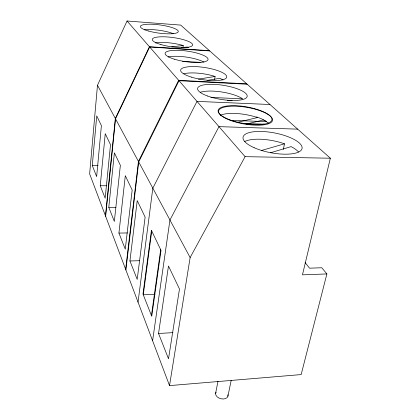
<?xml version="1.0" encoding="UTF-8"?>
<svg xmlns="http://www.w3.org/2000/svg" width="420" height="420" viewBox="0 0 420 420"><rect width="100%" height="100%" fill="white"/><g stroke="black" fill="none" stroke-linecap="round" stroke-linejoin="round"><path stroke-width="0.63" d="M326.886 273.935L302.458 274.838L330.356 158.219L180.695 25.095L127.055 21L97.482 85.265L89.644 173.896L169.523 385.613L301.161 374.572L326.886 273.935L321.799 267.76L309.55 268.175L305.093 262.568M92.279 165.522L96.731 115.883L101.398 125.648L96.653 176.61L92.279 165.522L98.144 165.601M100.249 185.729L105.242 133.691L110.513 144.727L105.173 198.209L100.249 185.729L106.743 185.761M105.473 215.849L115.332 118.451L149.431 46.72L209.444 50.668M105.641 216.29L115.521 118.802L149.672 46.993L209.748 50.941M108.785 207.365L114.392 152.838L120.362 165.322L114.335 221.434L108.785 207.365L115.93 207.333M118.928 233.084L125.312 175.691L132.169 190.04L125.27 249.16L118.928 233.084L127.454 232.948M125.648 269.309L138.437 161.411L178.652 80.304L246.713 83.822M125.89 269.955L138.716 161.936L179.009 80.714L247.17 84.226M129.932 260.978L137.225 200.608L145.121 217.135L137.198 279.4L129.932 260.978L139.655 260.704M138.033 302.148L152.828 188.181L197.006 101.393L269.971 104.507M151.746 231L143.278 294.803L154.954 294.299M182.978 47.476L183.246 45.544A20.276 4.819 7.9 0 0 155.552 42.94M151.436 315.483L160.671 249.674M152.597 340.741L169.948 220.012L218.978 126.646L297.659 129.139M158.54 333.501L168.478 266.002L179.477 289.018L168.515 358.79L158.54 333.501L172.94 332.63M214.609 79.553L215.098 76.461A23.21 6.337 8.6 0 0 183.74 73.778M169.523 385.613L190.134 257.549L245.096 156.66L330.356 158.219M215.618 393.33L217.996 381.192M227.923 396.233L231.205 380.263M283.337 149.41L284.503 143.819A29.899 10.322 10.8 0 0 244.424 141.682M270.512 152.754L291.113 146.627A29.899 10.322 10.8 0 1 298.526 151.982M261.377 150.512L284.503 143.819M246.372 124.084L263.34 119.978A27.232 8.662 9.8 0 1 268.433 123.191M237.332 122.314L257.455 117.569A27.232 8.662 9.8 0 0 220.395 115.264M207.06 80.42L219.922 78.304A23.21 6.337 8.6 0 1 223.036 80.036M198.398 79.139L215.098 76.461M181.555 47.66L187.315 47.014A20.276 4.819 7.9 0 1 188.475 47.56M171.743 46.804L183.246 45.544M242.812 123.448L264.253 124.168M231.373 120.393L266.537 121.616A27.179 8.631 9.8 0 0 256.63 116.933M227.488 100.396L232.076 100.595M210.908 97.43L242.702 98.852A24.995 7.334 9.1 0 0 200.34 92.258M182.59 61.309L200.225 62.375M127.055 21L245.096 156.66M97.482 85.265L190.134 257.549M144.58 29.81A19.052 4.242 7.7 0 1 173.282 33.695M168.126 56.968A21.599 5.481 8.2 0 1 203.941 62.129M227.897 394.721A6.326 4.169 14.4 0 1 221.167 398.8A6.326 4.169 14.4 0 1 216.059 392.228M151.431 230.339L142.989 294.074L151.751 316.286L161.018 250.399L151.431 230.339M148.181 30.938A19.11 4.121 7.7 0 0 178.185 31.894A19.11 4.121 7.7 0 0 151.672 24.229A19.11 4.121 7.7 0 0 148.181 30.938M160.886 44.546A20.344 4.683 7.9 0 0 192.544 45.26A20.344 4.683 7.9 0 0 163.958 36.792A20.344 4.683 7.9 0 0 160.886 44.546M174.626 59.257A21.677 5.329 8.2 0 0 208.021 59.666A21.677 5.329 8.2 0 0 177.161 50.295A21.677 5.329 8.2 0 0 174.626 59.257M191.289 77.091A23.3 6.163 8.6 0 0 226.727 77.07A23.3 6.163 8.6 0 0 193.053 66.565A23.3 6.163 8.6 0 0 191.289 77.091M207.559 96.007A25.095 7.14 9.1 0 0 247.049 96.842A25.095 7.14 9.1 0 0 212.62 84.32A25.095 7.14 9.1 0 0 207.559 96.007M230.139 120.293A27.358 8.437 9.8 0 0 272.48 120.587A27.358 8.437 9.8 0 0 234.124 106.16A27.358 8.437 9.8 0 0 230.139 120.293M229.598 119.711A27.3 8.405 9.8 0 0 271.871 120.015A27.3 8.405 9.8 0 0 233.609 105.635A27.3 8.405 9.8 0 0 229.598 119.711M254.121 147.703A30.046 10.064 10.8 0 0 301.812 149.242A30.046 10.064 10.8 0 0 261.76 131.476A30.046 10.064 10.8 0 0 254.121 147.703"/></g></svg>
